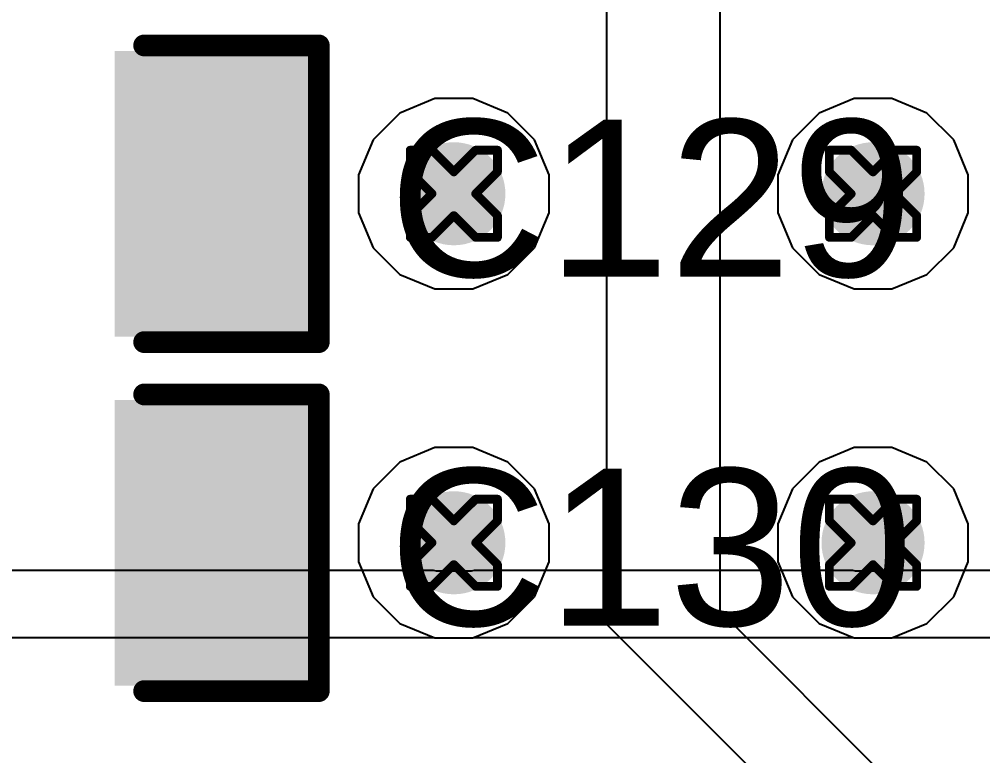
# Model space of a CAD drawing. Header units: inches. Extents: x -11 to 5379, y 0 to 5429.
# Drawn here: x 312.86 to 318.47, y 65.96 to 70.25 of the extents above; entities that cross this region are included whole.
import ezdxf

# ---------------------------------------------------------------- set-up
doc = ezdxf.new("R2010")
doc.units = ezdxf.units.IN
for name, color, linetype in [('Bottom Layer', 5, 'Continuous'), ('Drill Drawing', 1, 'Continuous'), ('GND', 16, 'Continuous'), ('PWR', 76, 'Continuous'), ('Top Layer', 1, 'Continuous'), ('Top Overlay', 2, 'Continuous'), ('Top Paste', 8, 'Continuous'), ('Top Solder', 216, 'Continuous'), ('Via Holes', 16, 'Continuous')]:
    doc.layers.add(name, color=color, linetype=linetype)
doc.styles.add('Arial', font='', dxfattribs={"height": 0.2})
doc.styles.get('Arial').set_extended_font_data('Arial')

# ---------------------------------------------------------------- blocks, each defined once
blk = doc.blocks.new('C___0805_605')
at = {"layer": 'Top Layer'}
for points in [[(-1.524, 0.762), (-0.508, 0.762), (-0.508, -0.762), (-1.524, -0.762)], [(0.508, 0.762), (1.524, 0.762), (1.524, -0.762), (0.508, -0.762)]]:
    blk.add_hatch(color=1, dxfattribs=at).paths.add_polyline_path(points)
at = {"layer": 'Top Paste'}
for points in [[(-1.524, 0.762), (-0.508, 0.762), (-0.508, -0.762), (-1.524, -0.762)], [(0.508, 0.762), (1.524, 0.762), (1.524, -0.762), (0.508, -0.762)]]:
    blk.add_hatch(color=8, dxfattribs=at).paths.add_polyline_path(points)
at = {"layer": 'Top Solder'}
for points in [[(-1.594, 0.832), (-0.438, 0.832), (-0.438, -0.832), (-1.594, -0.832)], [(0.438, 0.832), (1.594, 0.832), (1.594, -0.832), (0.438, -0.832)]]:
    blk.add_hatch(color=216, dxfattribs=at).paths.add_polyline_path(points)
at = {"layer": 'Top Overlay'}
for points in [[(-1.6256, 0.8636, 0.127, 0.127, 0), (-1.6256, -0.8636, 0.127, 0.127, 0)], [(-0.6096, 0.8636, 0.127, 0.127, 0), (-1.6256, 0.8636, 0.127, 0.127, 0)], [(1.6256, 0.8636, 0.127, 0.127, 0), (0.6096, 0.8636, 0.127, 0.127, 0)], [(1.6256, 0.8636, 0.127, 0.127, 0), (1.6256, -0.8636, 0.127, 0.127, 0)], [(-0.6096, -0.8636, 0.127, 0.127, 0), (-1.6256, -0.8636, 0.127, 0.127, 0)], [(1.6256, -0.8636, 0.127, 0.127, 0), (0.6096, -0.8636, 0.127, 0.127, 0)]]:
    blk.add_lwpolyline(points, format="xyseb", dxfattribs=at)
for points in [[(-1.6574, 0.8636, 0.0635, 0.0635, 1), (-1.5938, 0.8636, 0.0635, 0.0635, 1)], [(-1.6574, 0.8636, 0.0635, 0.0635, 1), (-1.5938, 0.8636, 0.0635, 0.0635, 1)], [(-0.6413, 0.8636, 0.0635, 0.0635, 1), (-0.5778, 0.8636, 0.0635, 0.0635, 1)], [(0.5778, 0.8636, 0.0635, 0.0635, 1), (0.6413, 0.8636, 0.0635, 0.0635, 1)], [(1.5938, 0.8636, 0.0635, 0.0635, 1), (1.6574, 0.8636, 0.0635, 0.0635, 1)], [(1.5938, 0.8636, 0.0635, 0.0635, 1), (1.6574, 0.8636, 0.0635, 0.0635, 1)], [(-1.6574, -0.8636, 0.0635, 0.0635, 1), (-1.5938, -0.8636, 0.0635, 0.0635, 1)], [(-1.6574, -0.8636, 0.0635, 0.0635, 1), (-1.5938, -0.8636, 0.0635, 0.0635, 1)], [(-0.6413, -0.8636, 0.0635, 0.0635, 1), (-0.5778, -0.8636, 0.0635, 0.0635, 1)], [(0.5778, -0.8636, 0.0635, 0.0635, 1), (0.6413, -0.8636, 0.0635, 0.0635, 1)], [(1.5938, -0.8636, 0.0635, 0.0635, 1), (1.6574, -0.8636, 0.0635, 0.0635, 1)], [(1.5938, -0.8636, 0.0635, 0.0635, 1), (1.6574, -0.8636, 0.0635, 0.0635, 1)]]:
    blk.add_lwpolyline(points, format="xyseb", close=True, dxfattribs=at)
blk = doc.blocks.new('C___0805_606')
at = {"layer": 'Top Layer'}
for points in [[(-1.524, 0.762), (-0.508, 0.762), (-0.508, -0.762), (-1.524, -0.762)], [(0.508, 0.762), (1.524, 0.762), (1.524, -0.762), (0.508, -0.762)]]:
    blk.add_hatch(color=1, dxfattribs=at).paths.add_polyline_path(points)
at = {"layer": 'Top Paste'}
for points in [[(-1.524, 0.762), (-0.508, 0.762), (-0.508, -0.762), (-1.524, -0.762)], [(0.508, 0.762), (1.524, 0.762), (1.524, -0.762), (0.508, -0.762)]]:
    blk.add_hatch(color=8, dxfattribs=at).paths.add_polyline_path(points)
at = {"layer": 'Top Solder'}
for points in [[(-1.594, 0.832), (-0.438, 0.832), (-0.438, -0.832), (-1.594, -0.832)], [(0.438, 0.832), (1.594, 0.832), (1.594, -0.832), (0.438, -0.832)]]:
    blk.add_hatch(color=216, dxfattribs=at).paths.add_polyline_path(points)
at = {"layer": 'Top Overlay'}
for points in [[(-1.6256, 0.8636, 0.127, 0.127, 0), (-1.6256, -0.8636, 0.127, 0.127, 0)], [(-0.6096, 0.8636, 0.127, 0.127, 0), (-1.6256, 0.8636, 0.127, 0.127, 0)], [(1.6256, 0.8636, 0.127, 0.127, 0), (0.6096, 0.8636, 0.127, 0.127, 0)], [(1.6256, 0.8636, 0.127, 0.127, 0), (1.6256, -0.8636, 0.127, 0.127, 0)], [(-0.6096, -0.8636, 0.127, 0.127, 0), (-1.6256, -0.8636, 0.127, 0.127, 0)], [(1.6256, -0.8636, 0.127, 0.127, 0), (0.6096, -0.8636, 0.127, 0.127, 0)]]:
    blk.add_lwpolyline(points, format="xyseb", dxfattribs=at)
for points in [[(-1.6574, 0.8636, 0.0635, 0.0635, 1), (-1.5938, 0.8636, 0.0635, 0.0635, 1)], [(-1.6574, 0.8636, 0.0635, 0.0635, 1), (-1.5938, 0.8636, 0.0635, 0.0635, 1)], [(-0.6413, 0.8636, 0.0635, 0.0635, 1), (-0.5778, 0.8636, 0.0635, 0.0635, 1)], [(0.5778, 0.8636, 0.0635, 0.0635, 1), (0.6413, 0.8636, 0.0635, 0.0635, 1)], [(1.5938, 0.8636, 0.0635, 0.0635, 1), (1.6574, 0.8636, 0.0635, 0.0635, 1)], [(1.5938, 0.8636, 0.0635, 0.0635, 1), (1.6574, 0.8636, 0.0635, 0.0635, 1)], [(-1.6574, -0.8636, 0.0635, 0.0635, 1), (-1.5938, -0.8636, 0.0635, 0.0635, 1)], [(-1.6574, -0.8636, 0.0635, 0.0635, 1), (-1.5938, -0.8636, 0.0635, 0.0635, 1)], [(-0.6413, -0.8636, 0.0635, 0.0635, 1), (-0.5778, -0.8636, 0.0635, 0.0635, 1)], [(0.5778, -0.8636, 0.0635, 0.0635, 1), (0.6413, -0.8636, 0.0635, 0.0635, 1)], [(1.5938, -0.8636, 0.0635, 0.0635, 1), (1.6574, -0.8636, 0.0635, 0.0635, 1)], [(1.5938, -0.8636, 0.0635, 0.0635, 1), (1.6574, -0.8636, 0.0635, 0.0635, 1)]]:
    blk.add_lwpolyline(points, format="xyseb", close=True, dxfattribs=at)

msp = doc.modelspace()

# ---------------------------------------------------------------- hatches: boundary and pattern name
at = {"layer": 'Bottom Layer'}
h = msp.add_hatch(color=5, dxfattribs=at)
edge = h.paths.add_edge_path()
edge.add_arc((315.3918, 69.2323), 0.3, 0, 360)
h = msp.add_hatch(color=5, dxfattribs=at)
edge = h.paths.add_edge_path()
edge.add_arc((317.8314, 69.2323), 0.3, 0, 360)
h = msp.add_hatch(color=5, dxfattribs=at)
edge = h.paths.add_edge_path()
edge.add_arc((315.3918, 67.2003), 0.3, 0, 360)
h = msp.add_hatch(color=5, dxfattribs=at)
edge = h.paths.add_edge_path()
edge.add_arc((317.8314, 67.2003), 0.3, 0, 360)
at = {"layer": 'GND'}
h = msp.add_hatch(color=16, dxfattribs=at)
edge = h.paths.add_edge_path()
edge.add_arc((315.3918, 69.2323), 0.3, 0, 360)
h = msp.add_hatch(color=16, dxfattribs=at)
edge = h.paths.add_edge_path()
edge.add_arc((317.8314, 69.2323), 0.3, 0, 360)
h = msp.add_hatch(color=16, dxfattribs=at)
edge = h.paths.add_edge_path()
edge.add_arc((315.3918, 67.2003), 0.3, 0, 360)
h = msp.add_hatch(color=16, dxfattribs=at)
edge = h.paths.add_edge_path()
edge.add_arc((317.8314, 67.2003), 0.3, 0, 360)
at = {"layer": 'PWR'}
h = msp.add_hatch(color=76, dxfattribs=at)
edge = h.paths.add_edge_path()
edge.add_arc((315.3918, 69.2323), 0.3, 0, 360)
h = msp.add_hatch(color=76, dxfattribs=at)
edge = h.paths.add_edge_path()
edge.add_arc((317.8314, 69.2323), 0.3, 0, 360)
h = msp.add_hatch(color=76, dxfattribs=at)
edge = h.paths.add_edge_path()
edge.add_arc((315.3918, 67.2003), 0.3, 0, 360)
h = msp.add_hatch(color=76, dxfattribs=at)
edge = h.paths.add_edge_path()
edge.add_arc((317.8314, 67.2003), 0.3, 0, 360)
at = {"layer": 'Top Layer'}
h = msp.add_hatch(color=1, dxfattribs=at)
edge = h.paths.add_edge_path()
edge.add_arc((315.3918, 69.2323), 0.3, 0, 360)
h = msp.add_hatch(color=1, dxfattribs=at)
edge = h.paths.add_edge_path()
edge.add_arc((317.8314, 69.2323), 0.3, 0, 360)
h = msp.add_hatch(color=1, dxfattribs=at)
edge = h.paths.add_edge_path()
edge.add_arc((315.3918, 67.2003), 0.3, 0, 360)
h = msp.add_hatch(color=1, dxfattribs=at)
edge = h.paths.add_edge_path()
edge.add_arc((317.8314, 67.2003), 0.3, 0, 360)
at = {"layer": 'Via Holes'}
h = msp.add_hatch(color=7, dxfattribs=at)
edge = h.paths.add_edge_path()
edge.add_arc((315.3918, 69.2323), 0.15, 0, 360)
h = msp.add_hatch(color=7, dxfattribs=at)
edge = h.paths.add_edge_path()
edge.add_arc((317.8314, 69.2323), 0.15, 0, 360)
h = msp.add_hatch(color=7, dxfattribs=at)
edge = h.paths.add_edge_path()
edge.add_arc((315.3918, 67.2003), 0.15, 0, 360)
h = msp.add_hatch(color=7, dxfattribs=at)
edge = h.paths.add_edge_path()
edge.add_arc((317.8314, 67.2003), 0.15, 0, 360)

# ---------------------------------------------------------------- linework, layer by layer
at = {"layer": 'Drill Drawing'}
for points in [[(315.1378, 69.3593, 0.0508, 0.0508, 0), (315.1378, 69.4863, 0.0508, 0.0508, 0)], [(315.1378, 69.4863, 0.0508, 0.0508, 0), (315.2648, 69.4863, 0.0508, 0.0508, 0)], [(315.2648, 69.4863, 0.0508, 0.0508, 0), (315.3918, 69.3593, 0.0508, 0.0508, 0)], [(315.3918, 69.3593, 0.0508, 0.0508, 0), (315.5188, 69.4863, 0.0508, 0.0508, 0)], [(315.5188, 69.4863, 0.0508, 0.0508, 0), (315.6458, 69.4863, 0.0508, 0.0508, 0)], [(315.6458, 69.3593, 0.0508, 0.0508, 0), (315.6458, 69.4863, 0.0508, 0.0508, 0)], [(317.5774, 69.3593, 0.0508, 0.0508, 0), (317.5774, 69.4863, 0.0508, 0.0508, 0)], [(317.5774, 69.4863, 0.0508, 0.0508, 0), (317.7044, 69.4863, 0.0508, 0.0508, 0)], [(317.7044, 69.4863, 0.0508, 0.0508, 0), (317.8314, 69.3593, 0.0508, 0.0508, 0)], [(317.8314, 69.3593, 0.0508, 0.0508, 0), (317.9584, 69.4863, 0.0508, 0.0508, 0)], [(317.9584, 69.4863, 0.0508, 0.0508, 0), (318.0854, 69.4863, 0.0508, 0.0508, 0)], [(318.0854, 69.3593, 0.0508, 0.0508, 0), (318.0854, 69.4863, 0.0508, 0.0508, 0)], [(315.1378, 69.3593, 0.0508, 0.0508, 0), (315.2648, 69.2323, 0.0508, 0.0508, 0)], [(315.5188, 69.2323, 0.0508, 0.0508, 0), (315.6458, 69.3593, 0.0508, 0.0508, 0)], [(317.5774, 69.3593, 0.0508, 0.0508, 0), (317.7044, 69.2323, 0.0508, 0.0508, 0)], [(317.9584, 69.2323, 0.0508, 0.0508, 0), (318.0854, 69.3593, 0.0508, 0.0508, 0)], [(315.1378, 69.1053, 0.0508, 0.0508, 0), (315.2648, 69.2323, 0.0508, 0.0508, 0)], [(315.5188, 69.2323, 0.0508, 0.0508, 0), (315.6458, 69.1053, 0.0508, 0.0508, 0)], [(317.5774, 69.1053, 0.0508, 0.0508, 0), (317.7044, 69.2323, 0.0508, 0.0508, 0)], [(317.9584, 69.2323, 0.0508, 0.0508, 0), (318.0854, 69.1053, 0.0508, 0.0508, 0)], [(315.1378, 68.9783, 0.0508, 0.0508, 0), (315.1378, 69.1053, 0.0508, 0.0508, 0)], [(315.2648, 68.9783, 0.0508, 0.0508, 0), (315.3918, 69.1053, 0.0508, 0.0508, 0)], [(315.3918, 69.1053, 0.0508, 0.0508, 0), (315.5188, 68.9783, 0.0508, 0.0508, 0)], [(315.6458, 68.9783, 0.0508, 0.0508, 0), (315.6458, 69.1053, 0.0508, 0.0508, 0)], [(317.5774, 68.9783, 0.0508, 0.0508, 0), (317.5774, 69.1053, 0.0508, 0.0508, 0)], [(317.7044, 68.9783, 0.0508, 0.0508, 0), (317.8314, 69.1053, 0.0508, 0.0508, 0)], [(317.8314, 69.1053, 0.0508, 0.0508, 0), (317.9584, 68.9783, 0.0508, 0.0508, 0)], [(318.0854, 68.9783, 0.0508, 0.0508, 0), (318.0854, 69.1053, 0.0508, 0.0508, 0)], [(315.1378, 68.9783, 0.0508, 0.0508, 0), (315.2648, 68.9783, 0.0508, 0.0508, 0)], [(315.5188, 68.9783, 0.0508, 0.0508, 0), (315.6458, 68.9783, 0.0508, 0.0508, 0)], [(317.5774, 68.9783, 0.0508, 0.0508, 0), (317.7044, 68.9783, 0.0508, 0.0508, 0)], [(317.9584, 68.9783, 0.0508, 0.0508, 0), (318.0854, 68.9783, 0.0508, 0.0508, 0)], [(315.1378, 67.3273, 0.0508, 0.0508, 0), (315.1378, 67.4543, 0.0508, 0.0508, 0)], [(315.1378, 67.4543, 0.0508, 0.0508, 0), (315.2648, 67.4543, 0.0508, 0.0508, 0)], [(315.2648, 67.4543, 0.0508, 0.0508, 0), (315.3918, 67.3273, 0.0508, 0.0508, 0)], [(315.3918, 67.3273, 0.0508, 0.0508, 0), (315.5188, 67.4543, 0.0508, 0.0508, 0)], [(315.5188, 67.4543, 0.0508, 0.0508, 0), (315.6458, 67.4543, 0.0508, 0.0508, 0)], [(315.6458, 67.3273, 0.0508, 0.0508, 0), (315.6458, 67.4543, 0.0508, 0.0508, 0)], [(317.5774, 67.3273, 0.0508, 0.0508, 0), (317.5774, 67.4543, 0.0508, 0.0508, 0)], [(317.5774, 67.4543, 0.0508, 0.0508, 0), (317.7044, 67.4543, 0.0508, 0.0508, 0)], [(317.7044, 67.4543, 0.0508, 0.0508, 0), (317.8314, 67.3273, 0.0508, 0.0508, 0)], [(317.8314, 67.3273, 0.0508, 0.0508, 0), (317.9584, 67.4543, 0.0508, 0.0508, 0)], [(317.9584, 67.4543, 0.0508, 0.0508, 0), (318.0854, 67.4543, 0.0508, 0.0508, 0)], [(318.0854, 67.3273, 0.0508, 0.0508, 0), (318.0854, 67.4543, 0.0508, 0.0508, 0)], [(315.1378, 67.3273, 0.0508, 0.0508, 0), (315.2648, 67.2003, 0.0508, 0.0508, 0)], [(315.5188, 67.2003, 0.0508, 0.0508, 0), (315.6458, 67.3273, 0.0508, 0.0508, 0)], [(317.5774, 67.3273, 0.0508, 0.0508, 0), (317.7044, 67.2003, 0.0508, 0.0508, 0)], [(317.9584, 67.2003, 0.0508, 0.0508, 0), (318.0854, 67.3273, 0.0508, 0.0508, 0)], [(315.1378, 67.0733, 0.0508, 0.0508, 0), (315.2648, 67.2003, 0.0508, 0.0508, 0)], [(315.5188, 67.2003, 0.0508, 0.0508, 0), (315.6458, 67.0733, 0.0508, 0.0508, 0)], [(317.5774, 67.0733, 0.0508, 0.0508, 0), (317.7044, 67.2003, 0.0508, 0.0508, 0)], [(317.9584, 67.2003, 0.0508, 0.0508, 0), (318.0854, 67.0733, 0.0508, 0.0508, 0)], [(315.1378, 66.9463, 0.0508, 0.0508, 0), (315.1378, 67.0733, 0.0508, 0.0508, 0)], [(315.2648, 66.9463, 0.0508, 0.0508, 0), (315.3918, 67.0733, 0.0508, 0.0508, 0)], [(315.3918, 67.0733, 0.0508, 0.0508, 0), (315.5188, 66.9463, 0.0508, 0.0508, 0)], [(315.6458, 66.9463, 0.0508, 0.0508, 0), (315.6458, 67.0733, 0.0508, 0.0508, 0)], [(317.5774, 66.9463, 0.0508, 0.0508, 0), (317.5774, 67.0733, 0.0508, 0.0508, 0)], [(317.7044, 66.9463, 0.0508, 0.0508, 0), (317.8314, 67.0733, 0.0508, 0.0508, 0)], [(317.8314, 67.0733, 0.0508, 0.0508, 0), (317.9584, 66.9463, 0.0508, 0.0508, 0)], [(318.0854, 66.9463, 0.0508, 0.0508, 0), (318.0854, 67.0733, 0.0508, 0.0508, 0)], [(315.1378, 66.9463, 0.0508, 0.0508, 0), (315.2648, 66.9463, 0.0508, 0.0508, 0)], [(315.5188, 66.9463, 0.0508, 0.0508, 0), (315.6458, 66.9463, 0.0508, 0.0508, 0)], [(317.5774, 66.9463, 0.0508, 0.0508, 0), (317.7044, 66.9463, 0.0508, 0.0508, 0)], [(317.9584, 66.9463, 0.0508, 0.0508, 0), (318.0854, 66.9463, 0.0508, 0.0508, 0)]]:
    msp.add_lwpolyline(points, format="xyseb", dxfattribs=at)
for points in [[(315.1251, 69.4863, 0.0254, 0.0254, 1), (315.1505, 69.4863, 0.0254, 0.0254, 1)], [(315.1251, 69.4863, 0.0254, 0.0254, 1), (315.1505, 69.4863, 0.0254, 0.0254, 1)], [(315.2521, 69.4863, 0.0254, 0.0254, 1), (315.2775, 69.4863, 0.0254, 0.0254, 1)], [(315.2521, 69.4863, 0.0254, 0.0254, 1), (315.2775, 69.4863, 0.0254, 0.0254, 1)], [(315.5061, 69.4863, 0.0254, 0.0254, 1), (315.5315, 69.4863, 0.0254, 0.0254, 1)], [(315.5061, 69.4863, 0.0254, 0.0254, 1), (315.5315, 69.4863, 0.0254, 0.0254, 1)], [(315.6331, 69.4863, 0.0254, 0.0254, 1), (315.6585, 69.4863, 0.0254, 0.0254, 1)], [(315.6331, 69.4863, 0.0254, 0.0254, 1), (315.6585, 69.4863, 0.0254, 0.0254, 1)], [(317.5647, 69.4863, 0.0254, 0.0254, 1), (317.5901, 69.4863, 0.0254, 0.0254, 1)], [(317.5647, 69.4863, 0.0254, 0.0254, 1), (317.5901, 69.4863, 0.0254, 0.0254, 1)], [(317.6917, 69.4863, 0.0254, 0.0254, 1), (317.7171, 69.4863, 0.0254, 0.0254, 1)], [(317.6917, 69.4863, 0.0254, 0.0254, 1), (317.7171, 69.4863, 0.0254, 0.0254, 1)], [(317.9457, 69.4863, 0.0254, 0.0254, 1), (317.9711, 69.4863, 0.0254, 0.0254, 1)], [(317.9457, 69.4863, 0.0254, 0.0254, 1), (317.9711, 69.4863, 0.0254, 0.0254, 1)], [(318.0727, 69.4863, 0.0254, 0.0254, 1), (318.0981, 69.4863, 0.0254, 0.0254, 1)], [(318.0727, 69.4863, 0.0254, 0.0254, 1), (318.0981, 69.4863, 0.0254, 0.0254, 1)], [(315.1251, 69.3593, 0.0254, 0.0254, 1), (315.1505, 69.3593, 0.0254, 0.0254, 1)], [(315.1251, 69.3593, 0.0254, 0.0254, 1), (315.1505, 69.3593, 0.0254, 0.0254, 1)], [(315.3791, 69.3593, 0.0254, 0.0254, 1), (315.4045, 69.3593, 0.0254, 0.0254, 1)], [(315.3791, 69.3593, 0.0254, 0.0254, 1), (315.4045, 69.3593, 0.0254, 0.0254, 1)], [(315.6331, 69.3593, 0.0254, 0.0254, 1), (315.6585, 69.3593, 0.0254, 0.0254, 1)], [(315.6331, 69.3593, 0.0254, 0.0254, 1), (315.6585, 69.3593, 0.0254, 0.0254, 1)], [(317.5647, 69.3593, 0.0254, 0.0254, 1), (317.5901, 69.3593, 0.0254, 0.0254, 1)], [(317.5647, 69.3593, 0.0254, 0.0254, 1), (317.5901, 69.3593, 0.0254, 0.0254, 1)], [(317.8187, 69.3593, 0.0254, 0.0254, 1), (317.8441, 69.3593, 0.0254, 0.0254, 1)], [(317.8187, 69.3593, 0.0254, 0.0254, 1), (317.8441, 69.3593, 0.0254, 0.0254, 1)], [(318.0727, 69.3593, 0.0254, 0.0254, 1), (318.0981, 69.3593, 0.0254, 0.0254, 1)], [(318.0727, 69.3593, 0.0254, 0.0254, 1), (318.0981, 69.3593, 0.0254, 0.0254, 1)], [(315.2521, 69.2323, 0.0254, 0.0254, 1), (315.2775, 69.2323, 0.0254, 0.0254, 1)], [(315.2521, 69.2323, 0.0254, 0.0254, 1), (315.2775, 69.2323, 0.0254, 0.0254, 1)], [(315.5061, 69.2323, 0.0254, 0.0254, 1), (315.5315, 69.2323, 0.0254, 0.0254, 1)], [(315.5061, 69.2323, 0.0254, 0.0254, 1), (315.5315, 69.2323, 0.0254, 0.0254, 1)], [(317.6917, 69.2323, 0.0254, 0.0254, 1), (317.7171, 69.2323, 0.0254, 0.0254, 1)], [(317.6917, 69.2323, 0.0254, 0.0254, 1), (317.7171, 69.2323, 0.0254, 0.0254, 1)], [(317.9457, 69.2323, 0.0254, 0.0254, 1), (317.9711, 69.2323, 0.0254, 0.0254, 1)], [(317.9457, 69.2323, 0.0254, 0.0254, 1), (317.9711, 69.2323, 0.0254, 0.0254, 1)], [(315.1251, 69.1053, 0.0254, 0.0254, 1), (315.1505, 69.1053, 0.0254, 0.0254, 1)], [(315.1251, 69.1053, 0.0254, 0.0254, 1), (315.1505, 69.1053, 0.0254, 0.0254, 1)], [(315.3791, 69.1053, 0.0254, 0.0254, 1), (315.4045, 69.1053, 0.0254, 0.0254, 1)], [(315.3791, 69.1053, 0.0254, 0.0254, 1), (315.4045, 69.1053, 0.0254, 0.0254, 1)], [(315.6331, 69.1053, 0.0254, 0.0254, 1), (315.6585, 69.1053, 0.0254, 0.0254, 1)], [(315.6331, 69.1053, 0.0254, 0.0254, 1), (315.6585, 69.1053, 0.0254, 0.0254, 1)], [(317.5647, 69.1053, 0.0254, 0.0254, 1), (317.5901, 69.1053, 0.0254, 0.0254, 1)], [(317.5647, 69.1053, 0.0254, 0.0254, 1), (317.5901, 69.1053, 0.0254, 0.0254, 1)], [(317.8187, 69.1053, 0.0254, 0.0254, 1), (317.8441, 69.1053, 0.0254, 0.0254, 1)], [(317.8187, 69.1053, 0.0254, 0.0254, 1), (317.8441, 69.1053, 0.0254, 0.0254, 1)], [(318.0727, 69.1053, 0.0254, 0.0254, 1), (318.0981, 69.1053, 0.0254, 0.0254, 1)], [(318.0727, 69.1053, 0.0254, 0.0254, 1), (318.0981, 69.1053, 0.0254, 0.0254, 1)], [(315.1251, 68.9783, 0.0254, 0.0254, 1), (315.1505, 68.9783, 0.0254, 0.0254, 1)], [(315.1251, 68.9783, 0.0254, 0.0254, 1), (315.1505, 68.9783, 0.0254, 0.0254, 1)], [(315.2521, 68.9783, 0.0254, 0.0254, 1), (315.2775, 68.9783, 0.0254, 0.0254, 1)], [(315.2521, 68.9783, 0.0254, 0.0254, 1), (315.2775, 68.9783, 0.0254, 0.0254, 1)], [(315.5061, 68.9783, 0.0254, 0.0254, 1), (315.5315, 68.9783, 0.0254, 0.0254, 1)], [(315.5061, 68.9783, 0.0254, 0.0254, 1), (315.5315, 68.9783, 0.0254, 0.0254, 1)], [(315.6331, 68.9783, 0.0254, 0.0254, 1), (315.6585, 68.9783, 0.0254, 0.0254, 1)], [(315.6331, 68.9783, 0.0254, 0.0254, 1), (315.6585, 68.9783, 0.0254, 0.0254, 1)], [(317.5647, 68.9783, 0.0254, 0.0254, 1), (317.5901, 68.9783, 0.0254, 0.0254, 1)], [(317.5647, 68.9783, 0.0254, 0.0254, 1), (317.5901, 68.9783, 0.0254, 0.0254, 1)], [(317.6917, 68.9783, 0.0254, 0.0254, 1), (317.7171, 68.9783, 0.0254, 0.0254, 1)], [(317.6917, 68.9783, 0.0254, 0.0254, 1), (317.7171, 68.9783, 0.0254, 0.0254, 1)], [(317.9457, 68.9783, 0.0254, 0.0254, 1), (317.9711, 68.9783, 0.0254, 0.0254, 1)], [(317.9457, 68.9783, 0.0254, 0.0254, 1), (317.9711, 68.9783, 0.0254, 0.0254, 1)], [(318.0727, 68.9783, 0.0254, 0.0254, 1), (318.0981, 68.9783, 0.0254, 0.0254, 1)], [(318.0727, 68.9783, 0.0254, 0.0254, 1), (318.0981, 68.9783, 0.0254, 0.0254, 1)], [(315.1251, 67.4543, 0.0254, 0.0254, 1), (315.1505, 67.4543, 0.0254, 0.0254, 1)], [(315.1251, 67.4543, 0.0254, 0.0254, 1), (315.1505, 67.4543, 0.0254, 0.0254, 1)], [(315.2521, 67.4543, 0.0254, 0.0254, 1), (315.2775, 67.4543, 0.0254, 0.0254, 1)], [(315.2521, 67.4543, 0.0254, 0.0254, 1), (315.2775, 67.4543, 0.0254, 0.0254, 1)], [(315.5061, 67.4543, 0.0254, 0.0254, 1), (315.5315, 67.4543, 0.0254, 0.0254, 1)], [(315.5061, 67.4543, 0.0254, 0.0254, 1), (315.5315, 67.4543, 0.0254, 0.0254, 1)], [(315.6331, 67.4543, 0.0254, 0.0254, 1), (315.6585, 67.4543, 0.0254, 0.0254, 1)], [(315.6331, 67.4543, 0.0254, 0.0254, 1), (315.6585, 67.4543, 0.0254, 0.0254, 1)], [(317.5647, 67.4543, 0.0254, 0.0254, 1), (317.5901, 67.4543, 0.0254, 0.0254, 1)], [(317.5647, 67.4543, 0.0254, 0.0254, 1), (317.5901, 67.4543, 0.0254, 0.0254, 1)], [(317.6917, 67.4543, 0.0254, 0.0254, 1), (317.7171, 67.4543, 0.0254, 0.0254, 1)], [(317.6917, 67.4543, 0.0254, 0.0254, 1), (317.7171, 67.4543, 0.0254, 0.0254, 1)], [(317.9457, 67.4543, 0.0254, 0.0254, 1), (317.9711, 67.4543, 0.0254, 0.0254, 1)], [(317.9457, 67.4543, 0.0254, 0.0254, 1), (317.9711, 67.4543, 0.0254, 0.0254, 1)], [(318.0727, 67.4543, 0.0254, 0.0254, 1), (318.0981, 67.4543, 0.0254, 0.0254, 1)], [(318.0727, 67.4543, 0.0254, 0.0254, 1), (318.0981, 67.4543, 0.0254, 0.0254, 1)], [(315.1251, 67.3273, 0.0254, 0.0254, 1), (315.1505, 67.3273, 0.0254, 0.0254, 1)], [(315.1251, 67.3273, 0.0254, 0.0254, 1), (315.1505, 67.3273, 0.0254, 0.0254, 1)], [(315.3791, 67.3273, 0.0254, 0.0254, 1), (315.4045, 67.3273, 0.0254, 0.0254, 1)], [(315.3791, 67.3273, 0.0254, 0.0254, 1), (315.4045, 67.3273, 0.0254, 0.0254, 1)], [(315.6331, 67.3273, 0.0254, 0.0254, 1), (315.6585, 67.3273, 0.0254, 0.0254, 1)], [(315.6331, 67.3273, 0.0254, 0.0254, 1), (315.6585, 67.3273, 0.0254, 0.0254, 1)], [(317.5647, 67.3273, 0.0254, 0.0254, 1), (317.5901, 67.3273, 0.0254, 0.0254, 1)], [(317.5647, 67.3273, 0.0254, 0.0254, 1), (317.5901, 67.3273, 0.0254, 0.0254, 1)], [(317.8187, 67.3273, 0.0254, 0.0254, 1), (317.8441, 67.3273, 0.0254, 0.0254, 1)], [(317.8187, 67.3273, 0.0254, 0.0254, 1), (317.8441, 67.3273, 0.0254, 0.0254, 1)], [(318.0727, 67.3273, 0.0254, 0.0254, 1), (318.0981, 67.3273, 0.0254, 0.0254, 1)], [(318.0727, 67.3273, 0.0254, 0.0254, 1), (318.0981, 67.3273, 0.0254, 0.0254, 1)], [(315.2521, 67.2003, 0.0254, 0.0254, 1), (315.2775, 67.2003, 0.0254, 0.0254, 1)], [(315.2521, 67.2003, 0.0254, 0.0254, 1), (315.2775, 67.2003, 0.0254, 0.0254, 1)], [(315.5061, 67.2003, 0.0254, 0.0254, 1), (315.5315, 67.2003, 0.0254, 0.0254, 1)], [(315.5061, 67.2003, 0.0254, 0.0254, 1), (315.5315, 67.2003, 0.0254, 0.0254, 1)], [(317.6917, 67.2003, 0.0254, 0.0254, 1), (317.7171, 67.2003, 0.0254, 0.0254, 1)], [(317.6917, 67.2003, 0.0254, 0.0254, 1), (317.7171, 67.2003, 0.0254, 0.0254, 1)], [(317.9457, 67.2003, 0.0254, 0.0254, 1), (317.9711, 67.2003, 0.0254, 0.0254, 1)], [(317.9457, 67.2003, 0.0254, 0.0254, 1), (317.9711, 67.2003, 0.0254, 0.0254, 1)], [(315.1251, 67.0733, 0.0254, 0.0254, 1), (315.1505, 67.0733, 0.0254, 0.0254, 1)], [(315.1251, 67.0733, 0.0254, 0.0254, 1), (315.1505, 67.0733, 0.0254, 0.0254, 1)], [(315.3791, 67.0733, 0.0254, 0.0254, 1), (315.4045, 67.0733, 0.0254, 0.0254, 1)], [(315.3791, 67.0733, 0.0254, 0.0254, 1), (315.4045, 67.0733, 0.0254, 0.0254, 1)], [(315.6331, 67.0733, 0.0254, 0.0254, 1), (315.6585, 67.0733, 0.0254, 0.0254, 1)], [(315.6331, 67.0733, 0.0254, 0.0254, 1), (315.6585, 67.0733, 0.0254, 0.0254, 1)], [(317.5647, 67.0733, 0.0254, 0.0254, 1), (317.5901, 67.0733, 0.0254, 0.0254, 1)], [(317.5647, 67.0733, 0.0254, 0.0254, 1), (317.5901, 67.0733, 0.0254, 0.0254, 1)], [(317.8187, 67.0733, 0.0254, 0.0254, 1), (317.8441, 67.0733, 0.0254, 0.0254, 1)], [(317.8187, 67.0733, 0.0254, 0.0254, 1), (317.8441, 67.0733, 0.0254, 0.0254, 1)], [(318.0727, 67.0733, 0.0254, 0.0254, 1), (318.0981, 67.0733, 0.0254, 0.0254, 1)], [(318.0727, 67.0733, 0.0254, 0.0254, 1), (318.0981, 67.0733, 0.0254, 0.0254, 1)], [(315.1251, 66.9463, 0.0254, 0.0254, 1), (315.1505, 66.9463, 0.0254, 0.0254, 1)], [(315.1251, 66.9463, 0.0254, 0.0254, 1), (315.1505, 66.9463, 0.0254, 0.0254, 1)], [(315.2521, 66.9463, 0.0254, 0.0254, 1), (315.2775, 66.9463, 0.0254, 0.0254, 1)], [(315.2521, 66.9463, 0.0254, 0.0254, 1), (315.2775, 66.9463, 0.0254, 0.0254, 1)], [(315.5061, 66.9463, 0.0254, 0.0254, 1), (315.5315, 66.9463, 0.0254, 0.0254, 1)], [(315.5061, 66.9463, 0.0254, 0.0254, 1), (315.5315, 66.9463, 0.0254, 0.0254, 1)], [(315.6331, 66.9463, 0.0254, 0.0254, 1), (315.6585, 66.9463, 0.0254, 0.0254, 1)], [(315.6331, 66.9463, 0.0254, 0.0254, 1), (315.6585, 66.9463, 0.0254, 0.0254, 1)], [(317.5647, 66.9463, 0.0254, 0.0254, 1), (317.5901, 66.9463, 0.0254, 0.0254, 1)], [(317.5647, 66.9463, 0.0254, 0.0254, 1), (317.5901, 66.9463, 0.0254, 0.0254, 1)], [(317.6917, 66.9463, 0.0254, 0.0254, 1), (317.7171, 66.9463, 0.0254, 0.0254, 1)], [(317.6917, 66.9463, 0.0254, 0.0254, 1), (317.7171, 66.9463, 0.0254, 0.0254, 1)], [(317.9457, 66.9463, 0.0254, 0.0254, 1), (317.9711, 66.9463, 0.0254, 0.0254, 1)], [(317.9457, 66.9463, 0.0254, 0.0254, 1), (317.9711, 66.9463, 0.0254, 0.0254, 1)], [(318.0727, 66.9463, 0.0254, 0.0254, 1), (318.0981, 66.9463, 0.0254, 0.0254, 1)], [(318.0727, 66.9463, 0.0254, 0.0254, 1), (318.0981, 66.9463, 0.0254, 0.0254, 1)]]:
    msp.add_lwpolyline(points, format="xyseb", close=True, dxfattribs=at)
at = {"layer": 'GND'}
for p, q in [((315.2737, 67.0381), (305.3842, 67.0381)), ((315.2902, 67.0348), (315.2737, 67.0381)), ((315.2737, 67.0381), (315.2737, 67.0381)), ((315.2737, 67.0381), (315.2737, 67.0381)), ((315.4934, 67.0348), (315.2902, 67.0348)), ((315.5099, 67.0381), (315.4934, 67.0348)), ((317.7132, 67.0381), (315.5099, 67.0381)), ((315.5099, 67.0381), (315.5099, 67.0381)), ((315.5099, 67.0381), (315.5099, 67.0381)), ((317.7298, 67.0348), (317.7132, 67.0381)), ((317.7132, 67.0381), (317.7132, 67.0381)), ((317.7132, 67.0381), (317.7132, 67.0381)), ((317.933, 67.0348), (317.7298, 67.0348)), ((317.9495, 67.0381), (317.933, 67.0348)), ((318.7615, 67.0381), (317.9495, 67.0381)), ((317.9495, 67.0381), (317.9495, 67.0381)), ((317.9495, 67.0381), (317.9495, 67.0381)), ((305.3842, 66.6496), (315.2737, 66.6496)), ((315.2737, 66.6496), (315.2816, 66.6463)), ((315.2816, 66.6463), (315.502, 66.6463)), ((315.502, 66.6463), (315.5099, 66.6496)), ((315.5099, 66.6496), (317.7132, 66.6496)), ((317.7132, 66.6496), (317.7212, 66.6463)), ((317.7212, 66.6463), (317.9416, 66.6463)), ((317.9416, 66.6463), (317.9495, 66.6496)), ((317.9495, 66.6496), (318.9224, 66.6496))]:
    msp.add_line(p, q, dxfattribs=at)
at = {"layer": 'PWR'}
for p, q in [((316.2808, 75.184), (316.2808, 66.7258)), ((316.9412, 66.802), (316.9412, 75.184)), ((315.2816, 69.7863), (315.078, 69.702)), ((315.502, 69.7863), (315.2816, 69.7863)), ((315.7056, 69.702), (315.502, 69.7863)), ((317.7212, 69.7863), (317.5175, 69.702)), ((317.9416, 69.7863), (317.7212, 69.7863)), ((318.1452, 69.702), (317.9416, 69.7863)), ((315.078, 69.702), (314.9221, 69.5461)), ((315.8615, 69.5461), (315.7056, 69.702)), ((317.5175, 69.702), (317.3617, 69.5461)), ((318.301, 69.5461), (318.1452, 69.702)), ((314.9221, 69.5461), (314.8378, 69.3425)), ((315.9458, 69.3425), (315.8615, 69.5461)), ((317.3617, 69.5461), (317.2774, 69.3425)), ((318.3854, 69.3425), (318.301, 69.5461)), ((314.8378, 69.3425), (314.8378, 69.1221)), ((315.9458, 69.1221), (315.9458, 69.3425)), ((317.2774, 69.3425), (317.2774, 69.1221)), ((318.3854, 69.1221), (318.3854, 69.3425)), ((314.8378, 69.1221), (314.9221, 68.9185)), ((315.8615, 68.9185), (315.9458, 69.1221)), ((317.2774, 69.1221), (317.3617, 68.9185)), ((318.301, 68.9185), (318.3854, 69.1221)), ((314.9221, 68.9185), (315.078, 68.7627)), ((315.7056, 68.7627), (315.8615, 68.9185)), ((317.3617, 68.9185), (317.5175, 68.7627)), ((318.1452, 68.7627), (318.301, 68.9185)), ((315.078, 68.7627), (315.2816, 68.6783)), ((315.502, 68.6783), (315.7056, 68.7627)), ((317.5175, 68.7627), (317.7212, 68.6783)), ((317.9416, 68.6783), (318.1452, 68.7627)), ((315.2816, 68.6783), (315.502, 68.6783)), ((317.7212, 68.6783), (317.9416, 68.6783)), ((315.2816, 67.7543), (315.078, 67.67)), ((315.502, 67.7543), (315.2816, 67.7543)), ((315.7056, 67.67), (315.502, 67.7543)), ((317.7212, 67.7543), (317.5175, 67.67)), ((317.9416, 67.7543), (317.7212, 67.7543)), ((318.1452, 67.67), (317.9416, 67.7543)), ((315.078, 67.67), (314.9221, 67.5141)), ((315.8615, 67.5141), (315.7056, 67.67)), ((317.5175, 67.67), (317.3617, 67.5141)), ((318.301, 67.5141), (318.1452, 67.67)), ((314.9221, 67.5141), (314.8378, 67.3105)), ((315.9458, 67.3105), (315.8615, 67.5141)), ((317.3617, 67.5141), (317.2774, 67.3105)), ((318.3854, 67.3105), (318.301, 67.5141)), ((314.8378, 67.3105), (314.8378, 67.0901)), ((315.9458, 67.0901), (315.9458, 67.3105)), ((317.2774, 67.3105), (317.2774, 67.0901)), ((318.3854, 67.0901), (318.3854, 67.3105)), ((314.8378, 67.0901), (314.9221, 66.8865)), ((315.8615, 66.8865), (315.9458, 67.0901)), ((317.2774, 67.0901), (317.3617, 66.8865)), ((318.301, 66.8865), (318.3854, 67.0901)), ((314.9221, 66.8865), (315.078, 66.7307)), ((315.7056, 66.7307), (315.8615, 66.8865)), ((317.3617, 66.8865), (317.5175, 66.7307)), ((318.1452, 66.7307), (318.301, 66.8865)), ((323.088, 60.6552), (316.9412, 66.802)), ((315.078, 66.7307), (315.2816, 66.6463)), ((315.502, 66.6463), (315.7056, 66.7307)), ((316.2808, 66.7258), (320.7768, 62.2298)), ((317.5175, 66.7307), (317.7212, 66.6463)), ((317.9416, 66.6463), (318.1452, 66.7307)), ((315.2816, 66.6463), (315.502, 66.6463)), ((317.7212, 66.6463), (317.9416, 66.6463))]:
    msp.add_line(p, q, dxfattribs=at)

# ---------------------------------------------------------------- block references
at = {"rotation": 180}
for name, p in [('C___0805_606', (312.98, 69.2323)), ('C___0805_605', (312.98, 67.2003))]:
    msp.add_blockref(name, p, dxfattribs=at)

# ---------------------------------------------------------------- texts
at = {"layer": 'Top Overlay', "style": 'Arial'}
for s, p in [('C129', (315.0125, 68.7499)), ('C130', (315.0125, 66.7179))]:
    msp.add_text(s, height=0.9144, dxfattribs=at).set_placement(p)

doc.saveas('drawing.dxf')
